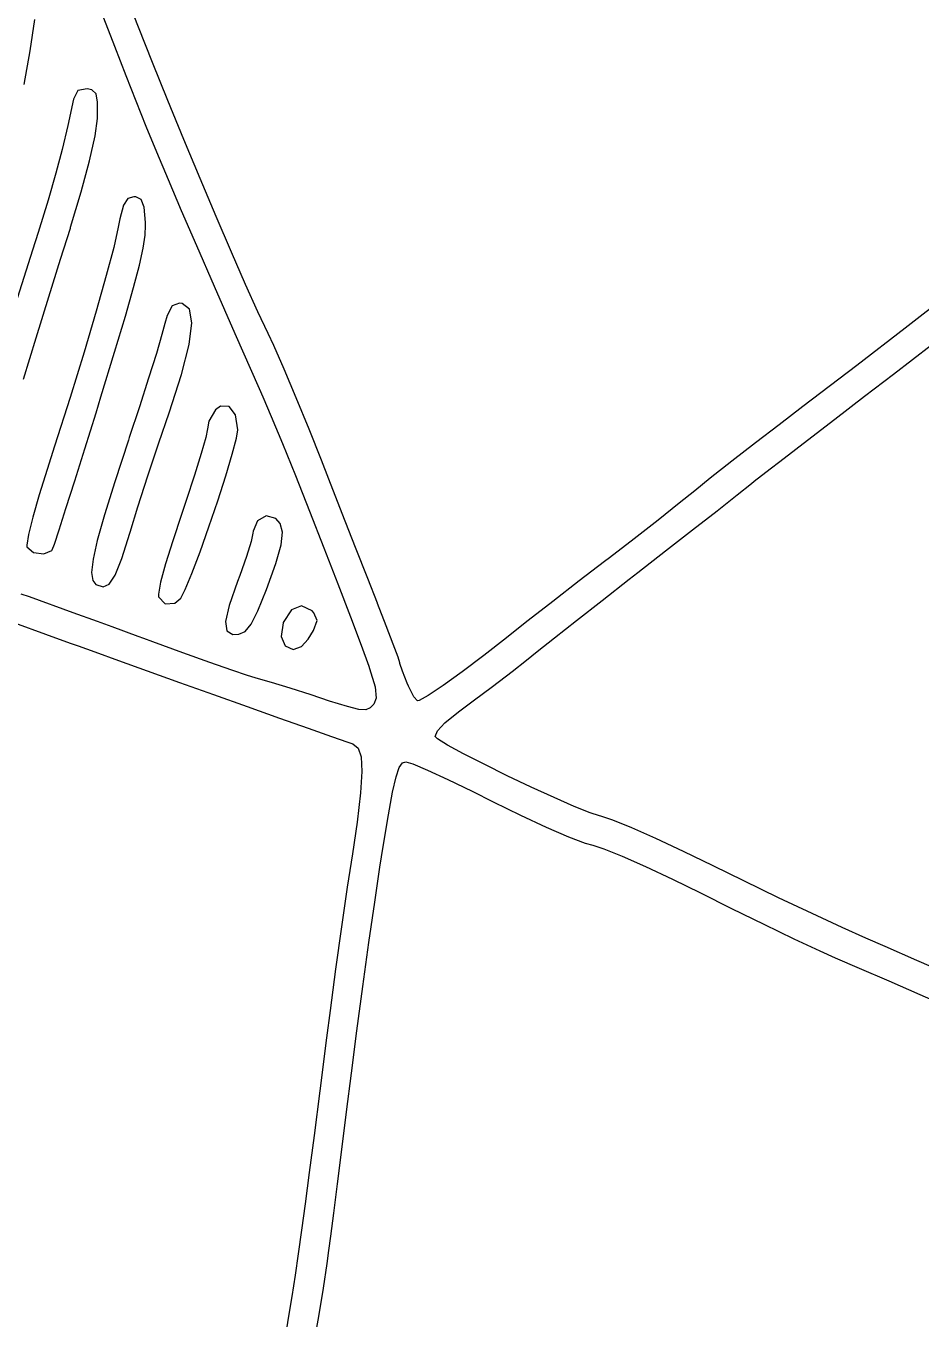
# Model space of a CAD drawing. Header units: inches. Extents: x -2.16 to 7.19, y -6.87 to -1.22.
# Drawn here: x 0.825 to 1.267, y -5.884 to -5.246 of the extents above; entities that cross this region are included whole.
import ezdxf

# ---------------------------------------------------------------- set-up
doc = ezdxf.new("R2010")
doc.units = ezdxf.units.IN
doc.header["$MEASUREMENT"] = 0
doc.layers.add('Front', color=13, linetype='CONTINUOUS', true_color=0xc83434)

msp = doc.modelspace()

# ---------------------------------------------------------------- linework, layer by layer
at = {"layer": 'Front', "linetype": 'CONTINUOUS'}
for p, q in [((0.8808, -5.24647), (0.87465, -5.23067)), ((0.82734, -5.25824), (0.82954, -5.24271)), ((0.86346, -5.24189), (0.86896, -5.25598)), ((0.88776, -5.26401), (0.8808, -5.24647)), ((0.82426, -5.27487), (0.82734, -5.25824)), ((0.86896, -5.25598), (0.87454, -5.2703)), ((0.8953, -5.2827), (0.88776, -5.26401)), ((0.87454, -5.2703), (0.87949, -5.28293)), ((0.85079, -5.27777), (0.84874, -5.28201)), ((0.85547, -5.27701), (0.85079, -5.27777)), ((0.85776, -5.27752), (0.85547, -5.27701)), ((0.85983, -5.27935), (0.85776, -5.27752)), ((0.84874, -5.28201), (0.84594, -5.29508)), ((0.86059, -5.2836), (0.85983, -5.27935)), ((0.8605, -5.29155), (0.86059, -5.2836)), ((0.87949, -5.28293), (0.88445, -5.29532)), ((0.90319, -5.30198), (0.8953, -5.2827)), ((0.86049, -5.29167), (0.8605, -5.29155)), ((0.84594, -5.29508), (0.84316, -5.30684)), ((0.85936, -5.3002), (0.86049, -5.29167)), ((0.88445, -5.29532), (0.88967, -5.30807)), ((0.85665, -5.31255), (0.85936, -5.3002)), ((0.91119, -5.32127), (0.90319, -5.30198)), ((0.84316, -5.30684), (0.84002, -5.31865)), ((0.88967, -5.30807), (0.89539, -5.32174)), ((0.85255, -5.32786), (0.85665, -5.31255)), ((0.84002, -5.31865), (0.83616, -5.33186)), ((0.89539, -5.32174), (0.90186, -5.33695)), ((0.91907, -5.33999), (0.91119, -5.32127)), ((0.84728, -5.3453), (0.85255, -5.32786)), ((0.83616, -5.33186), (0.83122, -5.34781)), ((0.87341, -5.33438), (0.87158, -5.34109)), ((0.87554, -5.33114), (0.87341, -5.33438)), ((0.87852, -5.3303), (0.87554, -5.33114)), ((0.8794, -5.33033), (0.87852, -5.3303)), ((0.88207, -5.33152), (0.8794, -5.33033)), ((0.8835, -5.33531), (0.88207, -5.33152)), ((0.88424, -5.34288), (0.8835, -5.33531)), ((0.87158, -5.34109), (0.87075, -5.3453)), ((0.90186, -5.33695), (0.90935, -5.35428)), ((0.9266, -5.35758), (0.91907, -5.33999)), ((0.83122, -5.34781), (0.82845, -5.35655)), ((0.84231, -5.36108), (0.84716, -5.3457)), ((0.84716, -5.3457), (0.84728, -5.3453)), ((0.87075, -5.3453), (0.86854, -5.35519)), ((0.88404, -5.34916), (0.88429, -5.34419)), ((0.88429, -5.34419), (0.88424, -5.34288)), ((0.86854, -5.35519), (0.86488, -5.36917)), ((0.88305, -5.3556), (0.88404, -5.34916)), ((0.90935, -5.35428), (0.91809, -5.37431)), ((0.82845, -5.35655), (0.8199, -5.38357)), ((0.83651, -5.37965), (0.84231, -5.36108)), ((0.88119, -5.36405), (0.88305, -5.3556)), ((0.93354, -5.37346), (0.9266, -5.35758)), ((0.87832, -5.37507), (0.88119, -5.36405)), ((0.86488, -5.36917), (0.85994, -5.38662)), ((0.91809, -5.37431), (0.92835, -5.39764)), ((0.93967, -5.38706), (0.93354, -5.37346)), ((0.83024, -5.39986), (0.83651, -5.37965)), ((0.8743, -5.38919), (0.87832, -5.37507)), ((1.28058, -5.37841), (1.25931, -5.39504)), ((0.85994, -5.38662), (0.85392, -5.40689)), ((0.89732, -5.38412), (0.89485, -5.38882)), ((0.901, -5.3828), (0.89732, -5.38412)), ((0.90235, -5.38293), (0.901, -5.3828)), ((0.90589, -5.38579), (0.90235, -5.38293)), ((0.90702, -5.39249), (0.90589, -5.38579)), ((0.94474, -5.3978), (0.93967, -5.38706)), ((0.86899, -5.40697), (0.8743, -5.38919)), ((0.89384, -5.3928), (0.89237, -5.39826)), ((0.89485, -5.38882), (0.89384, -5.3928)), ((0.90573, -5.40316), (0.90702, -5.39249)), ((0.82398, -5.42018), (0.83024, -5.39986)), ((0.89237, -5.39826), (0.88959, -5.40753)), ((0.92835, -5.39764), (0.94036, -5.42486)), ((0.9475, -5.40367), (0.94474, -5.3978)), ((1.25931, -5.39504), (1.23531, -5.41357)), ((0.90201, -5.41792), (0.90573, -5.40316)), ((0.95265, -5.41531), (0.9475, -5.40367)), ((1.2535, -5.41776), (1.2723, -5.40337)), ((0.85392, -5.40689), (0.847, -5.42936)), ((0.86224, -5.42895), (0.86899, -5.40697)), ((0.88959, -5.40753), (0.88578, -5.4197)), ((0.89585, -5.43691), (0.90201, -5.41792)), ((0.95866, -5.42948), (0.95265, -5.41531)), ((1.23531, -5.41357), (1.20878, -5.43382)), ((1.23921, -5.42869), (1.2535, -5.41776)), ((0.88578, -5.4197), (0.88122, -5.43384)), ((0.94036, -5.42486), (0.94222, -5.42905)), ((0.847, -5.42936), (0.83937, -5.45339)), ((0.8598, -5.43684), (0.86224, -5.42895)), ((0.94222, -5.42905), (0.94633, -5.43868)), ((0.965, -5.4449), (0.95866, -5.42948)), ((1.2245, -5.43996), (1.23921, -5.42869)), ((0.85427, -5.45457), (0.8598, -5.43684)), ((0.88122, -5.43384), (0.8762, -5.44903)), ((0.89077, -5.45175), (0.89585, -5.43691)), ((0.91877, -5.43539), (0.91548, -5.44102)), ((0.92129, -5.43355), (0.91877, -5.43539)), ((0.92552, -5.43367), (0.92129, -5.43355)), ((0.92858, -5.4378), (0.92552, -5.43367)), ((0.92975, -5.44529), (0.92858, -5.4378)), ((1.20878, -5.43382), (1.19702, -5.44275)), ((0.91548, -5.44102), (0.91476, -5.44485)), ((0.94633, -5.43868), (0.9518, -5.45197)), ((1.19702, -5.44275), (1.18539, -5.45164)), ((1.21101, -5.45033), (1.2245, -5.43996)), ((0.87578, -5.4503), (0.86901, -5.4709)), ((0.8762, -5.44903), (0.87578, -5.4503)), ((0.91397, -5.44903), (0.91177, -5.45696)), ((0.91476, -5.44485), (0.91397, -5.44903)), ((0.92702, -5.45734), (0.92912, -5.4493)), ((0.92912, -5.4493), (0.92975, -5.44529)), ((0.97111, -5.4603), (0.965, -5.4449)), ((1.19943, -5.45926), (1.21101, -5.45033)), ((0.83937, -5.45339), (0.83565, -5.46486)), ((0.84927, -5.47052), (0.85427, -5.45457)), ((0.88542, -5.46789), (0.89077, -5.45175)), ((0.91177, -5.45696), (0.90846, -5.46766)), ((0.92382, -5.46804), (0.92702, -5.45734)), ((0.9518, -5.45197), (0.95822, -5.46788)), ((1.18539, -5.45164), (1.17359, -5.46081)), ((0.97474, -5.46959), (0.97111, -5.4603)), ((1.17359, -5.46081), (1.16303, -5.46916)), ((1.19045, -5.46622), (1.19943, -5.45926)), ((0.83565, -5.46486), (0.83172, -5.4774)), ((0.88048, -5.48322), (0.88542, -5.46789)), ((0.90846, -5.46766), (0.90434, -5.48019)), ((0.91988, -5.48033), (0.92382, -5.46804)), ((0.95822, -5.46788), (0.96519, -5.48542)), ((0.98135, -5.48651), (0.97474, -5.46959)), ((1.16303, -5.46916), (1.15544, -5.4753)), ((1.18475, -5.47068), (1.19045, -5.46622)), ((0.84497, -5.48409), (0.84927, -5.47052)), ((0.86901, -5.4709), (0.86391, -5.48728)), ((1.15544, -5.4753), (1.14774, -5.48154)), ((1.17633, -5.47733), (1.18341, -5.47175)), ((1.18341, -5.47175), (1.18475, -5.47068)), ((0.83172, -5.4774), (0.82858, -5.48842)), ((0.90434, -5.48019), (0.90197, -5.48711)), ((0.91555, -5.49315), (0.91988, -5.48033)), ((1.14774, -5.48154), (1.1373, -5.4898)), ((1.16635, -5.48517), (1.17633, -5.47733)), ((0.82858, -5.48842), (0.82648, -5.49697)), ((0.84157, -5.49467), (0.84497, -5.48409)), ((0.86391, -5.48728), (0.86038, -5.49989)), ((0.87661, -5.49579), (0.88048, -5.48322)), ((0.90197, -5.48711), (0.89765, -5.50003)), ((0.94384, -5.48772), (0.93955, -5.49015)), ((0.9485, -5.48905), (0.94384, -5.48772)), ((0.95068, -5.49155), (0.9485, -5.48905)), ((0.96519, -5.48542), (0.97232, -5.50356)), ((0.98795, -5.50338), (0.98135, -5.48651)), ((1.1543, -5.49461), (1.16635, -5.48517)), ((0.83926, -5.50167), (0.84157, -5.49467)), ((0.87646, -5.49631), (0.87661, -5.49579)), ((0.91119, -5.50544), (0.91555, -5.49315)), ((0.93731, -5.49523), (0.93725, -5.49629)), ((0.93955, -5.49015), (0.93731, -5.49523)), ((0.95183, -5.49579), (0.95068, -5.49155)), ((0.95116, -5.50207), (0.95183, -5.49579)), ((1.1373, -5.4898), (1.12538, -5.4991)), ((1.14099, -5.50501), (1.1543, -5.49461)), ((0.82648, -5.49697), (0.82565, -5.50211)), ((0.82565, -5.50211), (0.82573, -5.50299)), ((0.83823, -5.50449), (0.83926, -5.50167)), ((0.86038, -5.49989), (0.85833, -5.50918)), ((0.8725, -5.5088), (0.87646, -5.49631)), ((0.89765, -5.50003), (0.89414, -5.51148)), ((0.93639, -5.50043), (0.9341, -5.50783)), ((0.93725, -5.49629), (0.93639, -5.50043)), ((0.94857, -5.51121), (0.95116, -5.50207)), ((1.12538, -5.4991), (1.11324, -5.50844)), ((0.82573, -5.50299), (0.82896, -5.50575)), ((0.82896, -5.50575), (0.83396, -5.5065)), ((0.83396, -5.5065), (0.83794, -5.50489)), ((0.83794, -5.50489), (0.83823, -5.50449)), ((0.90717, -5.51612), (0.91119, -5.50544)), ((0.9341, -5.50783), (0.93081, -5.5171)), ((0.97232, -5.50356), (0.97921, -5.52129)), ((0.99394, -5.51867), (0.98795, -5.50338)), ((1.11324, -5.50844), (1.1108, -5.5103)), ((1.12725, -5.51573), (1.14099, -5.50501)), ((0.85833, -5.50918), (0.85765, -5.51561)), ((0.86923, -5.51701), (0.8725, -5.5088)), ((0.89414, -5.51148), (0.89171, -5.52053)), ((0.94394, -5.52405), (0.94857, -5.51121)), ((1.1108, -5.5103), (1.0983, -5.51987)), ((0.85765, -5.51561), (0.85824, -5.51963)), ((0.85824, -5.51963), (0.85979, -5.52157)), ((0.86627, -5.52149), (0.86923, -5.51701)), ((0.89171, -5.52053), (0.89059, -5.5263)), ((0.90385, -5.52414), (0.90717, -5.51612)), ((0.92965, -5.52016), (0.92548, -5.53198)), ((0.93081, -5.5171), (0.92965, -5.52016)), ((0.97921, -5.52129), (0.98545, -5.5376)), ((0.99872, -5.53084), (0.99394, -5.51867)), ((1.0983, -5.51987), (1.08529, -5.52993)), ((1.10958, -5.52954), (1.123, -5.51905)), ((1.123, -5.51905), (1.12725, -5.51573)), ((0.82697, -5.52776), (0.8229, -5.5263)), ((0.84854, -5.53556), (0.82697, -5.52776)), ((0.85979, -5.52157), (0.86325, -5.52282)), ((0.86325, -5.52282), (0.86627, -5.52149)), ((0.89059, -5.5263), (0.89063, -5.52773)), ((0.89063, -5.52773), (0.89401, -5.53112)), ((0.90159, -5.52842), (0.90385, -5.52414)), ((0.93975, -5.53452), (0.94394, -5.52405)), ((0.89401, -5.53112), (0.89875, -5.53075)), ((0.89875, -5.53075), (0.90159, -5.52842)), ((0.92548, -5.53198), (0.9237, -5.53991)), ((0.95622, -5.53417), (0.95222, -5.54039)), ((0.96127, -5.53214), (0.95622, -5.53417)), ((0.96644, -5.53466), (0.96127, -5.53214)), ((0.99878, -5.531), (0.99872, -5.53084)), ((1.00304, -5.54194), (0.99878, -5.531)), ((1.08529, -5.52993), (1.07321, -5.53936)), ((1.09703, -5.53939), (1.10958, -5.52954)), ((0.81952, -5.54055), (0.83485, -5.54606)), ((0.86052, -5.53991), (0.84854, -5.53556)), ((0.86772, -5.54253), (0.86052, -5.53991)), ((0.9237, -5.53991), (0.92432, -5.54448)), ((0.9364, -5.54119), (0.93975, -5.53452)), ((0.95216, -5.54054), (0.95115, -5.54722)), ((0.95222, -5.54039), (0.95216, -5.54054)), ((0.96738, -5.53566), (0.96644, -5.53466)), ((0.96712, -5.54438), (0.96894, -5.53935)), ((0.96894, -5.53935), (0.96738, -5.53566)), ((0.98545, -5.5376), (0.99066, -5.55147)), ((1.07321, -5.53936), (1.06348, -5.54705)), ((1.08611, -5.54798), (1.09703, -5.53939)), ((0.83485, -5.54606), (0.84705, -5.55048)), ((0.88053, -5.54722), (0.86772, -5.54253)), ((0.92432, -5.54448), (0.92736, -5.54621)), ((0.92736, -5.54621), (0.93031, -5.5461)), ((0.93031, -5.5461), (0.93343, -5.54477)), ((0.93343, -5.54477), (0.9364, -5.54119)), ((0.96445, -5.54864), (0.96712, -5.54438)), ((1.00653, -5.55111), (1.00304, -5.54194)), ((0.84705, -5.55048), (0.851, -5.55193)), ((0.851, -5.55193), (0.85924, -5.55492)), ((0.88334, -5.54825), (0.88053, -5.54722)), ((0.88792, -5.54993), (0.88334, -5.54825)), ((0.90271, -5.55533), (0.88792, -5.54993)), ((0.95115, -5.54722), (0.9531, -5.55194)), ((0.9531, -5.55194), (0.95718, -5.55362)), ((0.95718, -5.55362), (0.96125, -5.55213)), ((0.96125, -5.55213), (0.96445, -5.54864)), ((0.99066, -5.55147), (0.99444, -5.56188)), ((1.00889, -5.55755), (1.00653, -5.55111)), ((1.06238, -5.54793), (1.05121, -5.5567)), ((1.06348, -5.54705), (1.06238, -5.54793)), ((1.07759, -5.55472), (1.08611, -5.54798)), ((0.85924, -5.55492), (0.87089, -5.55913)), ((0.87089, -5.55913), (0.88509, -5.56423)), ((0.91593, -5.56007), (0.90271, -5.55533)), ((1.00975, -5.56029), (1.00889, -5.55755)), ((1.05121, -5.5567), (1.04054, -5.56472)), ((1.06528, -5.5645), (1.07225, -5.55899)), ((1.07225, -5.55899), (1.07759, -5.55472)), ((0.88509, -5.56423), (0.901, -5.56993)), ((0.92679, -5.5639), (0.91593, -5.56007)), ((0.93452, -5.56652), (0.92679, -5.5639)), ((0.99444, -5.56188), (0.99487, -5.56313)), ((0.99487, -5.56313), (0.99756, -5.57208)), ((1.0098, -5.56063), (1.00975, -5.56029)), ((1.01102, -5.56439), (1.0098, -5.56063)), ((1.01338, -5.57038), (1.01102, -5.56439)), ((1.04054, -5.56472), (1.03116, -5.57145)), ((1.05551, -5.57198), (1.06528, -5.5645)), ((0.901, -5.56993), (0.91775, -5.57591)), ((0.93834, -5.56768), (0.93452, -5.56652)), ((0.94007, -5.56811), (0.93834, -5.56768)), ((0.94647, -5.56996), (0.94007, -5.56811)), ((0.95557, -5.57278), (0.94647, -5.56996)), ((0.99756, -5.57208), (0.99813, -5.57765)), ((1.01402, -5.57186), (1.01338, -5.57038)), ((1.01668, -5.57698), (1.01402, -5.57186)), ((1.03116, -5.57145), (1.02384, -5.57634)), ((1.046, -5.57903), (1.05551, -5.57198)), ((0.91775, -5.57591), (0.93448, -5.58188)), ((0.966, -5.57614), (0.95557, -5.57278)), ((0.97509, -5.57911), (0.966, -5.57614)), ((0.99813, -5.57765), (0.99694, -5.58067)), ((1.01855, -5.57905), (1.01668, -5.57698)), ((1.01934, -5.57884), (1.01855, -5.57905)), ((1.02384, -5.57634), (1.01934, -5.57884)), ((0.93448, -5.58188), (0.95035, -5.58753)), ((0.9839, -5.58185), (0.97509, -5.57911)), ((0.98958, -5.58324), (0.9839, -5.58185)), ((0.99303, -5.58341), (0.98958, -5.58324)), ((0.99518, -5.58251), (0.99303, -5.58341)), ((0.99694, -5.58067), (0.99518, -5.58251)), ((1.03201, -5.58995), (1.03875, -5.58443)), ((1.03875, -5.58443), (1.046, -5.57903)), ((0.95035, -5.58753), (0.96449, -5.59254)), ((1.0284, -5.59383), (1.03201, -5.58995)), ((0.96449, -5.59254), (0.97604, -5.59663)), ((0.97604, -5.59663), (0.98415, -5.59947)), ((1.02729, -5.59667), (1.0284, -5.59383)), ((1.02842, -5.59782), (1.02729, -5.59667)), ((1.0333, -5.60085), (1.02842, -5.59782)), ((0.98415, -5.59947), (0.98655, -5.60029)), ((0.98655, -5.60029), (0.98915, -5.60234)), ((0.98915, -5.60234), (0.99066, -5.60671)), ((1.04123, -5.60516), (1.0333, -5.60085)), ((0.99066, -5.60671), (0.99108, -5.61392)), ((1.00947, -5.61191), (1.01103, -5.60963)), ((1.01103, -5.60963), (1.01269, -5.60905)), ((1.01269, -5.60905), (1.01627, -5.61014)), ((1.01627, -5.61014), (1.02346, -5.61318)), ((1.05134, -5.61034), (1.04123, -5.60516)), ((1.06274, -5.61596), (1.05134, -5.61034)), ((0.99108, -5.61392), (0.99042, -5.6245)), ((1.0062, -5.62412), (1.00792, -5.61652)), ((1.00792, -5.61652), (1.00947, -5.61191)), ((1.02346, -5.61318), (1.03345, -5.61778)), ((1.07456, -5.62159), (1.06274, -5.61596)), ((1.03345, -5.61778), (1.04541, -5.62357)), ((1.08591, -5.62681), (1.07456, -5.62159)), ((0.99042, -5.6245), (0.98866, -5.63899)), ((1.00414, -5.63537), (1.0062, -5.62412)), ((1.04541, -5.62357), (1.05587, -5.62882)), ((1.05587, -5.62882), (1.06936, -5.63549)), ((1.09592, -5.63119), (1.08591, -5.62681)), ((1.00156, -5.65092), (1.00414, -5.63537)), ((1.06936, -5.63549), (1.08208, -5.64142)), ((1.10369, -5.63432), (1.09592, -5.63119)), ((1.10836, -5.63576), (1.10369, -5.63432)), ((1.10902, -5.63589), (1.10836, -5.63576)), ((1.11491, -5.63786), (1.10902, -5.63589)), ((0.98866, -5.63899), (0.98634, -5.65455)), ((1.08208, -5.64142), (1.09305, -5.64617)), ((1.12424, -5.64168), (1.11491, -5.63786)), ((1.13618, -5.64696), (1.12424, -5.64168)), ((1.09305, -5.64617), (1.10128, -5.64931)), ((1.14987, -5.65335), (1.13618, -5.64696)), ((0.98634, -5.65455), (0.98385, -5.67098)), ((0.99995, -5.66119), (1.00156, -5.65092)), ((1.10128, -5.64931), (1.10499, -5.65034)), ((1.10499, -5.65034), (1.11047, -5.65201)), ((1.11047, -5.65201), (1.11947, -5.65562)), ((1.16448, -5.66046), (1.14987, -5.65335)), ((0.9974, -5.67838), (0.99995, -5.66119)), ((1.11947, -5.65562), (1.13108, -5.66075)), ((1.13108, -5.66075), (1.1444, -5.66701)), ((1.17967, -5.66794), (1.16448, -5.66046)), ((1.1444, -5.66701), (1.15815, -5.67381)), ((1.19676, -5.67619), (1.17967, -5.66794)), ((0.98385, -5.67098), (0.98101, -5.69055)), ((1.15815, -5.67381), (1.17357, -5.68153)), ((0.99455, -5.69838), (0.9974, -5.67838)), ((1.21335, -5.68405), (1.19676, -5.67619)), ((1.17357, -5.68153), (1.18939, -5.68927)), ((1.22812, -5.69091), (1.21335, -5.68405)), ((0.98101, -5.69055), (0.97809, -5.71147)), ((1.18939, -5.68927), (1.20433, -5.69643)), ((1.23975, -5.69612), (1.22812, -5.69091)), ((0.99157, -5.71994), (0.99455, -5.69838)), ((1.20433, -5.69643), (1.21711, -5.70238)), ((1.24939, -5.70032), (1.23975, -5.69612)), ((1.21711, -5.70238), (1.22475, -5.70579)), ((1.22475, -5.70579), (1.2366, -5.71092)), ((1.26501, -5.70715), (1.24939, -5.70032)), ((0.97809, -5.71147), (0.97533, -5.73191)), ((1.2366, -5.71092), (1.25115, -5.71725)), ((1.28055, -5.71397), (1.26501, -5.70715)), ((1.25115, -5.71725), (1.26654, -5.72397)), ((0.98863, -5.74183), (0.99157, -5.71994)), ((1.26654, -5.72397), (1.28048, -5.73009)), ((0.97533, -5.73191), (0.97359, -5.7453)), ((0.98591, -5.7628), (0.98863, -5.74183)), ((0.97359, -5.7453), (0.97026, -5.77153)), ((0.98348, -5.78195), (0.98591, -5.7628)), ((0.97026, -5.77153), (0.96744, -5.79348)), ((0.98113, -5.80044), (0.98348, -5.78195)), ((0.96744, -5.79348), (0.96507, -5.81181)), ((0.97898, -5.81738), (0.98113, -5.80044)), ((0.96507, -5.81181), (0.96303, -5.82722)), ((0.97713, -5.83191), (0.97898, -5.81738)), ((0.96303, -5.82722), (0.96124, -5.84035)), ((0.97569, -5.84318), (0.97713, -5.83191)), ((0.96124, -5.84035), (0.95961, -5.85191)), ((0.97478, -5.85034), (0.97569, -5.84318)), ((0.95961, -5.85191), (0.95803, -5.86255)), ((0.97389, -5.85671), (0.97478, -5.85034)), ((0.97202, -5.86894), (0.97389, -5.85671)), ((0.95803, -5.86255), (0.95643, -5.87296)), ((0.96975, -5.88282), (0.97202, -5.86894)), ((0.95643, -5.87296), (0.9547, -5.8838)), ((0.9547, -5.8838), (0.95313, -5.89342)), ((0.96739, -5.89641), (0.96975, -5.88282))]:
    msp.add_line(p, q, dxfattribs=at)

doc.saveas('drawing.dxf')
